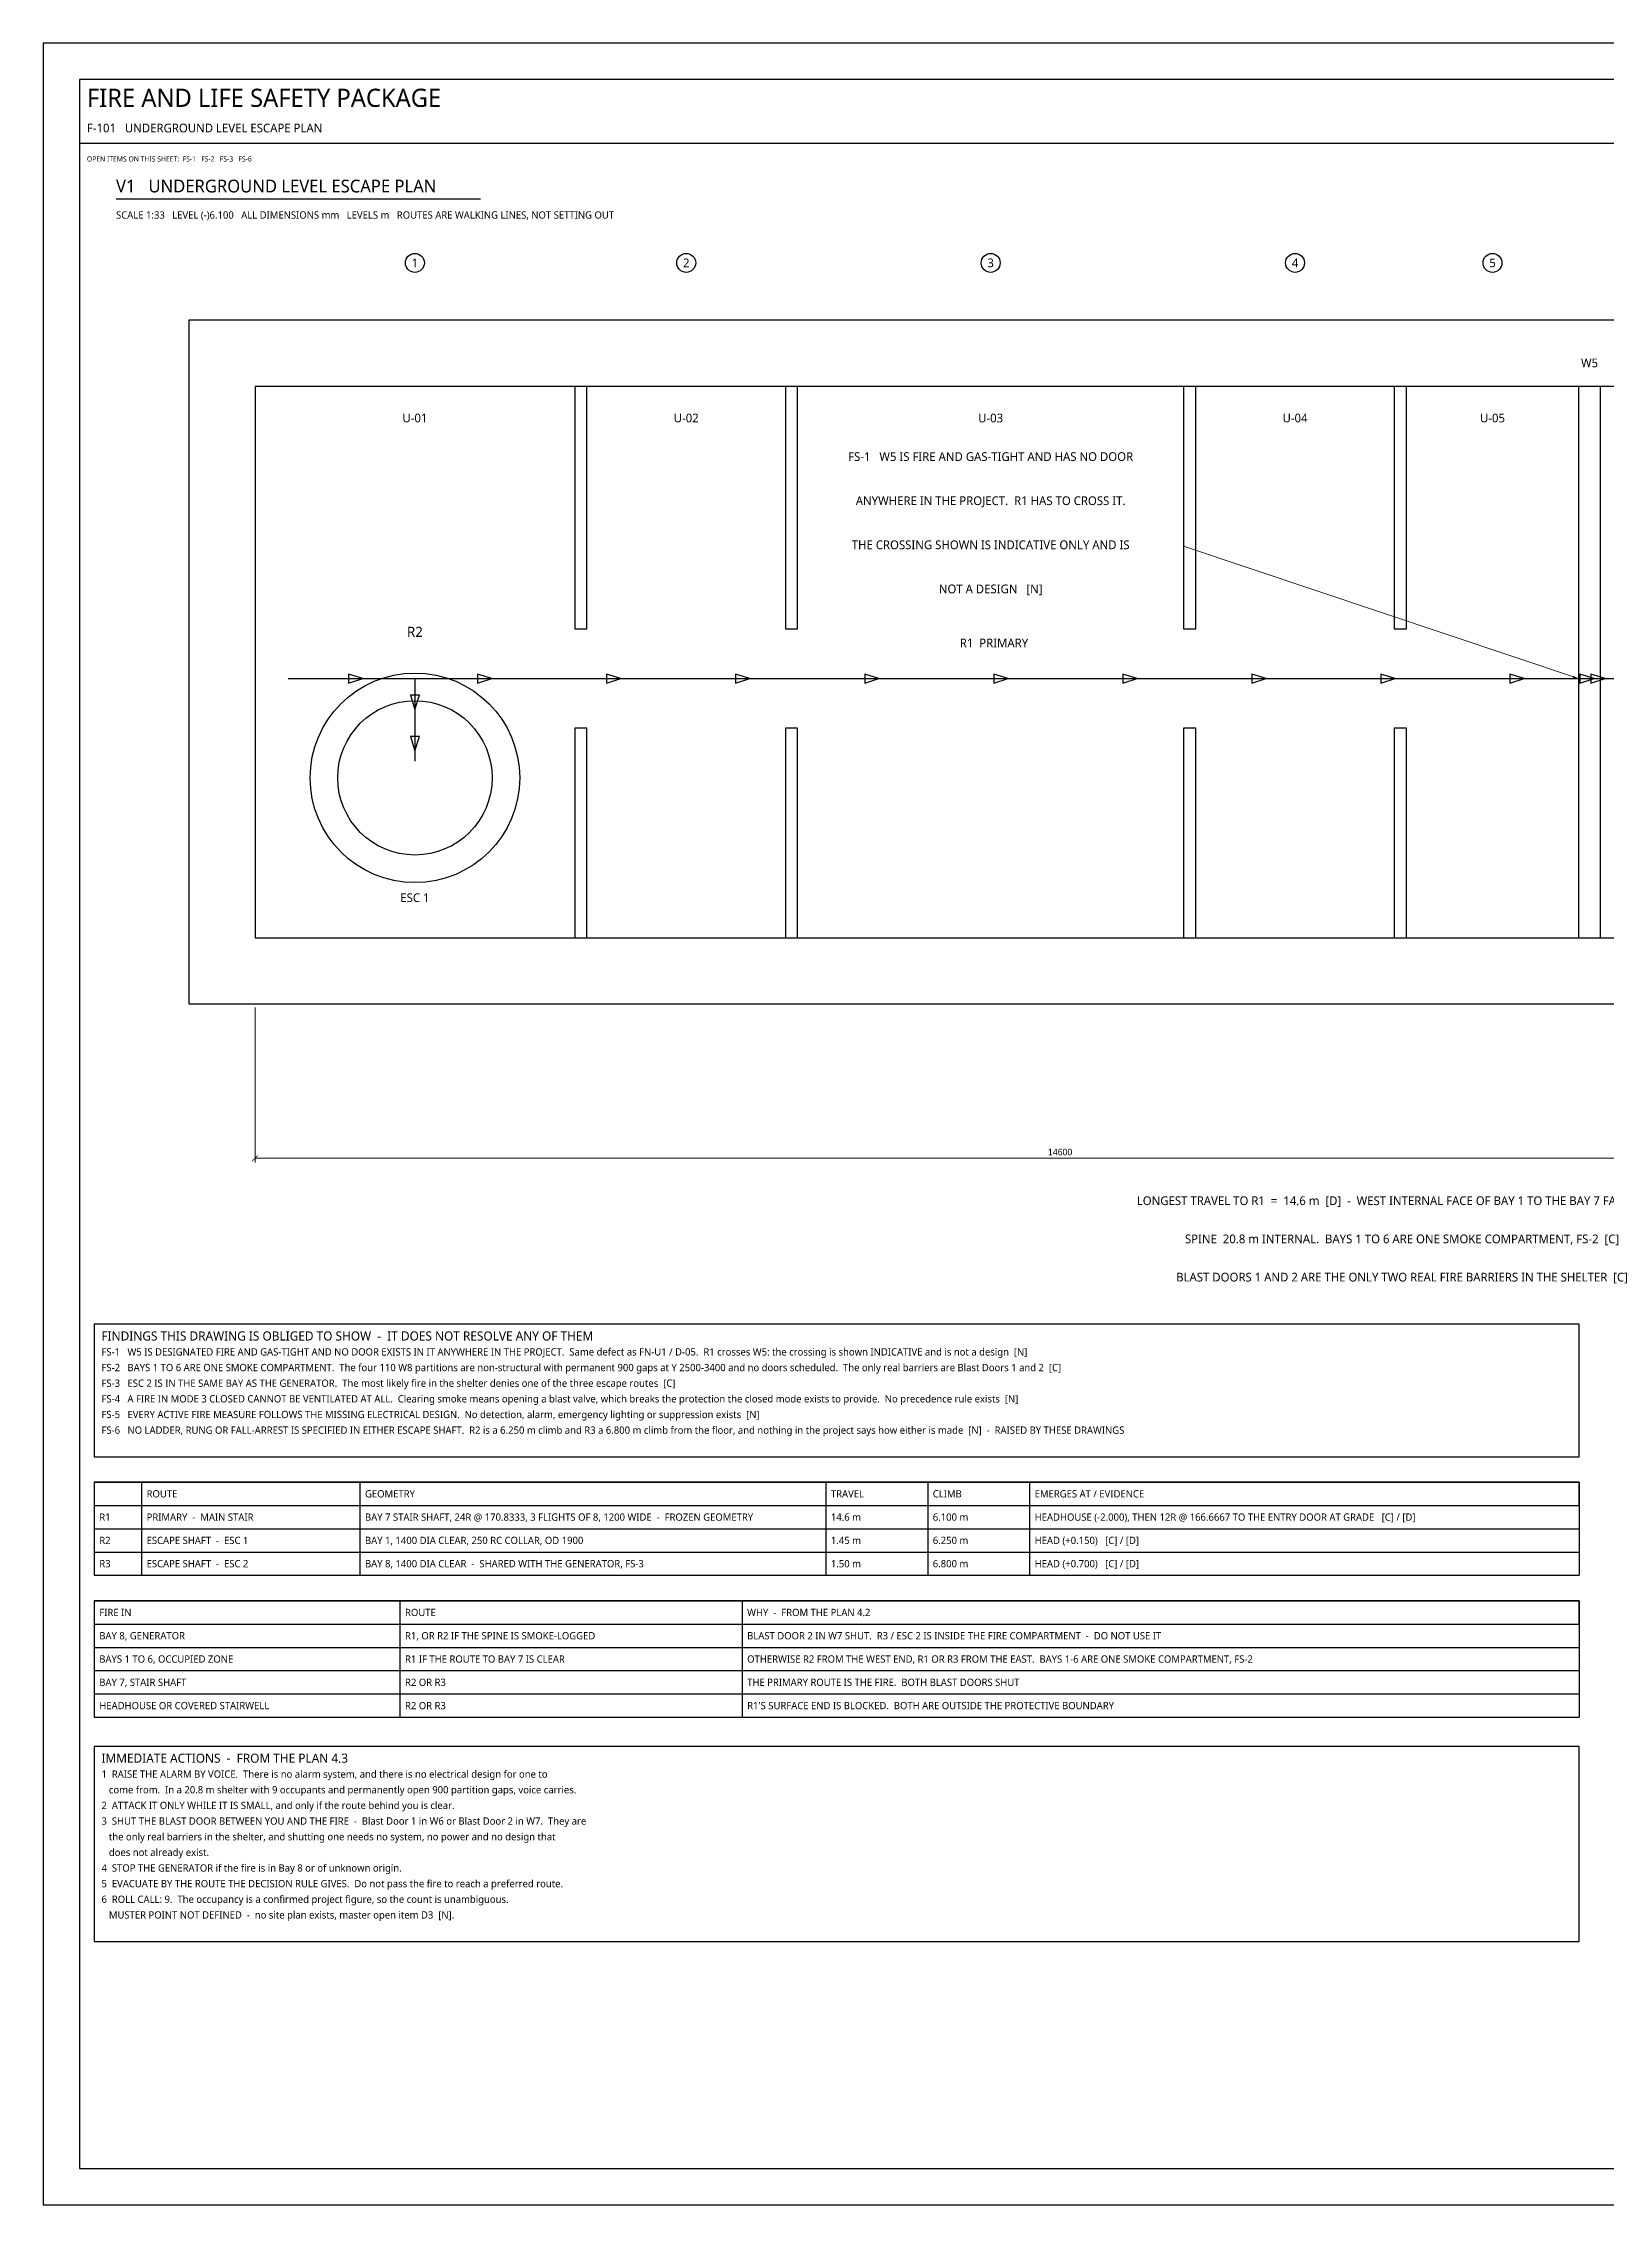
# Model space of a CAD drawing. Header units: millimetres. Extents: x 0 to 841, y 0 to 594.
# Drawn here: x 0 to 430, y 0 to 594 of the extents above; entities that cross this region are included whole.
import ezdxf
from ezdxf.enums import TextEntityAlignment as Align

# ---------------------------------------------------------------- set-up
doc = ezdxf.new("R2010")
doc.units = ezdxf.units.MM
for name, color, linetype in [('F-BARRIER', 1, 'Continuous'), ('F-ESCAPE', 3, 'Continuous'), ('F-GAP', 1, 'Continuous'), ('F-SHAFT', 4, 'Continuous'), ('M-ARCH', 8, 'Continuous'), ('M-DIM', 4, 'Continuous'), ('M-FLAG', 1, 'Continuous'), ('M-GRID', 5, 'Continuous'), ('M-STRUCT', 7, 'Continuous'), ('M-TABLE', 7, 'Continuous'), ('M-TEXT', 7, 'Continuous'), ('M-TITLE', 7, 'Continuous'), ('S-CALLOUT', 2, 'Continuous'), ('S-DIM', 4, 'Continuous'), ('S-NOTE', 7, 'Continuous'), ('S-TEXT', 7, 'Continuous'), ('S-TITLE', 7, 'Continuous')]:
    doc.layers.add(name, color=color, linetype=linetype)
doc.styles.add('OpenSans', font='OpenSans-Regular.ttf')
doc.dimstyles.new('SC-DIM', dxfattribs={"dimtxt": 1.8, "dimasz": 1.6, "dimexe": 1.2, "dimexo": 1, "dimgap": 0.8, "dimtad": 1, "dimdec": 0, "dimblk": 'ARCHTICK', "dimcen": 2.5, "dimclrd": 4, "dimclre": 4, "dimclrt": 4, "dimazin": 3, "dimtfac": 1, "dimtmove": 0, "dimatfit": 3, "dimlwd": 13, "dimlwe": 13})

# ---------------------------------------------------------------- blocks, each defined once
blk = doc.blocks.new('_ARCHTICK')
at = {"color": 0, "linetype": 'BYBLOCK', "const_width": 0.15}
blk.add_lwpolyline([(-0.5, -0.5), (0.5, 0.5)], dxfattribs=at)

msp = doc.modelspace()

# ---------------------------------------------------------------- linework, layer by layer
at = {"layer": 'F-ESCAPE'}
for points in [[(67.273, 419.394), (421.818, 419.394)], [(427.879, 419.394), (476.364, 419.394), (476.364, 366.364), (500.606, 366.364)]]:
    msp.add_lwpolyline(points, dxfattribs=at)
for points in [[(87.8, 419.394), (83.88, 420.654), (83.88, 418.134)], [(123.255, 419.394), (119.335, 420.654), (119.335, 418.134)], [(158.709, 419.394), (154.789, 420.654), (154.789, 418.134)], [(194.164, 419.394), (190.244, 420.654), (190.244, 418.134)], [(229.618, 419.394), (225.698, 420.654), (225.698, 418.134)], [(265.073, 419.394), (261.153, 420.654), (261.153, 418.134)], [(300.527, 419.394), (296.607, 420.654), (296.607, 418.134)], [(335.982, 419.394), (332.062, 420.654), (332.062, 418.134)], [(371.436, 419.394), (367.516, 420.654), (367.516, 418.134)], [(406.891, 419.394), (402.971, 420.654), (402.971, 418.134)]]:
    msp.add_lwpolyline(points, close=True, dxfattribs=at)
at = {"layer": 'F-GAP'}
msp.add_lwpolyline([(421.818, 419.394), (427.879, 419.394)], dxfattribs=at)
for points in [[(426.133, 419.394), (422.213, 420.654), (422.213, 418.134)], [(429.164, 419.394), (425.244, 420.654), (425.244, 418.134)]]:
    msp.add_lwpolyline(points, close=True, dxfattribs=at)
at = {"layer": 'F-SHAFT'}
msp.add_lwpolyline([(102.121, 419.394), (102.121, 396.667)], dxfattribs=at)
for points in [[(102.121, 410.912), (103.381, 414.832), (100.861, 414.832)], [(102.121, 399.548), (103.381, 403.468), (100.861, 403.468)]]:
    msp.add_lwpolyline(points, close=True, dxfattribs=at)
at = {"layer": 'M-ARCH'}
for radius in [28.788, 21.212]:
    msp.add_circle((102.121, 392.121), radius, dxfattribs=at)
at = {"layer": 'M-GRID'}
for centre in [(102.121, 533.636), (176.667, 533.636), (260.303, 533.636), (343.939, 533.636), (398.182, 533.636)]:
    msp.add_circle(centre, 2.6, dxfattribs=at)
at = {"layer": 'M-STRUCT'}
for points in [[(40, 330), (706.667, 330), (706.667, 517.879), (40, 517.879)], [(58.182, 348.182), (688.485, 348.182), (688.485, 499.697), (58.182, 499.697)], [(146.061, 433.03), (149.394, 433.03), (149.394, 499.697), (146.061, 499.697)], [(203.939, 433.03), (207.273, 433.03), (207.273, 499.697), (203.939, 499.697)], [(313.333, 433.03), (316.667, 433.03), (316.667, 499.697), (313.333, 499.697)], [(371.212, 433.03), (374.545, 433.03), (374.545, 499.697), (371.212, 499.697)], [(421.818, 348.182), (427.879, 348.182), (427.879, 499.697), (421.818, 499.697)], [(146.061, 348.182), (149.394, 348.182), (149.394, 405.758), (146.061, 405.758)], [(203.939, 348.182), (207.273, 348.182), (207.273, 405.758), (203.939, 405.758)], [(313.333, 348.182), (316.667, 348.182), (316.667, 405.758), (313.333, 405.758)], [(371.212, 348.182), (374.545, 348.182), (374.545, 405.758), (371.212, 405.758)]]:
    msp.add_lwpolyline(points, close=True, dxfattribs=at)
at = {"layer": 'M-TABLE'}
for p, q in [((14, 198.575), (422, 198.575)), ((14, 198.575), (14, 172.975)), ((27, 198.575), (27, 172.975)), ((87, 198.575), (87, 172.975)), ((215, 198.575), (215, 172.975)), ((243, 198.575), (243, 172.975)), ((271, 198.575), (271, 172.975)), ((422, 198.575), (422, 172.975)), ((14, 185.775), (422, 185.775)), ((14, 179.375), (422, 179.375)), ((14, 172.975), (422, 172.975)), ((14, 165.975), (422, 165.975)), ((14, 165.975), (14, 133.975)), ((98, 165.975), (98, 133.975)), ((192, 165.975), (192, 133.975)), ((422, 165.975), (422, 133.975)), ((14, 153.175), (422, 153.175)), ((14, 146.775), (422, 146.775)), ((14, 140.375), (422, 140.375)), ((14, 133.975), (422, 133.975))]:
    msp.add_line(p, q, dxfattribs=at)
for points in [[(14, 192.175), (422, 192.175), (422, 198.575), (14, 198.575)], [(14, 159.575), (422, 159.575), (422, 165.975), (14, 165.975)]]:
    msp.add_lwpolyline(points, close=True, dxfattribs=at)
at = {"layer": 'M-TITLE'}
msp.add_line((10, 566.5), (831, 566.5), dxfattribs=at)
at = {"layer": 'S-TITLE'}
msp.add_line((20, 551.2), (120.098, 551.2), dxfattribs=at)
for points in [[(0, 0), (841, 0), (841, 594), (0, 594)], [(10, 10), (831, 10), (831, 584), (10, 584)], [(14, 205.575), (422, 205.575), (422, 242), (14, 242)], [(14, 72.35), (422, 72.35), (422, 125.975), (14, 125.975)]]:
    msp.add_lwpolyline(points, close=True, dxfattribs=at)

# ---------------------------------------------------------------- texts
at = {"layer": 'F-BARRIER', "style": 'OpenSans'}
msp.add_text('BLAST DOORS 1 AND 2 ARE THE ONLY TWO REAL FIRE BARRIERS IN THE SHELTER  [C]', height=2.4, dxfattribs=at).set_placement((373.333, 253), align=Align.BOTTOM_CENTER)
at = {"layer": 'F-ESCAPE', "style": 'OpenSans'}
msp.add_text('R1  PRIMARY', height=2.4, dxfattribs=at).set_placement((261.212, 427.273), align=Align.BOTTOM_CENTER)
at = {"layer": 'F-SHAFT', "style": 'OpenSans'}
msp.add_text('R2', height=2.8, dxfattribs=at).set_placement((102.121, 430), align=Align.BOTTOM_CENTER)
at = {"layer": 'M-DIM', "style": 'OpenSans'}
msp.add_text('LONGEST TRAVEL TO R1  =  14.6 m  [D]  -  WEST INTERNAL FACE OF BAY 1 TO THE BAY 7 FACE OF W6', height=2.4, dxfattribs=at).set_placement((373.333, 274), align=Align.BOTTOM_CENTER)
at = {"layer": 'M-FLAG', "style": 'OpenSans'}
msp.add_text('OPEN ITEMS ON THIS SHEET:  FS-1   FS-2   FS-3   FS-6', height=1.4, dxfattribs=at).set_placement((12, 561.5))
for s, p in [('FS-1   W5 IS FIRE AND GAS-TIGHT AND HAS NO DOOR', (260.303, 478.485)), ('ANYWHERE IN THE PROJECT.  R1 HAS TO CROSS IT.', (260.303, 466.364)), ('THE CROSSING SHOWN IS INDICATIVE ONLY AND IS', (260.303, 454.242)), ('NOT A DESIGN   [N]', (260.303, 442.121)), ('SPINE  20.8 m INTERNAL.  BAYS 1 TO 6 ARE ONE SMOKE COMPARTMENT, FS-2  [C]', (373.333, 263.5))]:
    msp.add_text(s, height=2.4, dxfattribs=at).set_placement(p, align=Align.BOTTOM_CENTER)
at = {"layer": 'M-GRID', "style": 'OpenSans'}
for s, p in [('1', (102.121, 533.636)), ('2', (176.667, 533.636)), ('3', (260.303, 533.636)), ('4', (343.939, 533.636)), ('5', (398.182, 533.636))]:
    msp.add_text(s, height=2.4, dxfattribs=at).set_placement(p, align=Align.MIDDLE_CENTER)
at = {"layer": 'M-TABLE', "style": 'OpenSans'}
for s, p in [('ROUTE', (28.4, 194.375)), ('GEOMETRY', (88.4, 194.375)), ('TRAVEL', (216.4, 194.375)), ('CLIMB', (244.4, 194.375)), ('EMERGES AT / EVIDENCE', (272.4, 194.375)), ('R1', (15.4, 187.975)), ('PRIMARY  -  MAIN STAIR', (28.4, 187.975)), ('BAY 7 STAIR SHAFT, 24R @ 170.8333, 3 FLIGHTS OF 8, 1200 WIDE  -  FROZEN GEOMETRY', (88.4, 187.975)), ('14.6 m', (216.4, 187.975)), ('6.100 m', (244.4, 187.975)), ('HEADHOUSE (-2.000), THEN 12R @ 166.6667 TO THE ENTRY DOOR AT GRADE   [C] / [D]', (272.4, 187.975)), ('R2', (15.4, 181.575)), ('ESCAPE SHAFT  -  ESC 1', (28.4, 181.575)), ('BAY 1, 1400 DIA CLEAR, 250 RC COLLAR, OD 1900', (88.4, 181.575)), ('1.45 m', (216.4, 181.575)), ('6.250 m', (244.4, 181.575)), ('HEAD (+0.150)   [C] / [D]', (272.4, 181.575)), ('R3', (15.4, 175.175)), ('ESCAPE SHAFT  -  ESC 2', (28.4, 175.175)), ('BAY 8, 1400 DIA CLEAR  -  SHARED WITH THE GENERATOR, FS-3', (88.4, 175.175)), ('1.50 m', (216.4, 175.175)), ('6.800 m', (244.4, 175.175)), ('HEAD (+0.700)   [C] / [D]', (272.4, 175.175)), ('FIRE IN', (15.4, 161.775)), ('ROUTE', (99.4, 161.775)), ('WHY  -  FROM THE PLAN 4.2', (193.4, 161.775)), ('BAY 8, GENERATOR', (15.4, 155.375)), ('R1, OR R2 IF THE SPINE IS SMOKE-LOGGED', (99.4, 155.375)), ('BLAST DOOR 2 IN W7 SHUT.  R3 / ESC 2 IS INSIDE THE FIRE COMPARTMENT  -  DO NOT USE IT', (193.4, 155.375)), ('BAYS 1 TO 6, OCCUPIED ZONE', (15.4, 148.975)), ('R1 IF THE ROUTE TO BAY 7 IS CLEAR', (99.4, 148.975)), ('OTHERWISE R2 FROM THE WEST END, R1 OR R3 FROM THE EAST.  BAYS 1-6 ARE ONE SMOKE COMPARTMENT, FS-2', (193.4, 148.975)), ('BAY 7, STAIR SHAFT', (15.4, 142.575)), ('R2 OR R3', (99.4, 142.575)), ('THE PRIMARY ROUTE IS THE FIRE.  BOTH BLAST DOORS SHUT', (193.4, 142.575)), ('HEADHOUSE OR COVERED STAIRWELL', (15.4, 136.175)), ('R2 OR R3', (99.4, 136.175)), ("R1'S SURFACE END IS BLOCKED.  BOTH ARE OUTSIDE THE PROTECTIVE BOUNDARY", (193.4, 136.175))]:
    msp.add_text(s, height=2, dxfattribs=at).set_placement(p)
at = {"layer": 'M-TEXT', "style": 'OpenSans'}
for s, p in [('W5', (424.848, 504.242)), ('U-01', (102.121, 489.091)), ('U-02', (176.667, 489.091)), ('U-03', (260.303, 489.091)), ('U-04', (343.939, 489.091)), ('U-05', (398.182, 489.091)), ('ESC 1', (102.121, 357.273))]:
    msp.add_text(s, height=2.4, dxfattribs=at).set_placement(p, align=Align.BOTTOM_CENTER)
at = {"layer": 'M-TITLE', "style": 'OpenSans'}
for s, height, p in [('FIRE AND LIFE SAFETY PACKAGE', 5, (12, 576.5)), ('F-101   UNDERGROUND LEVEL ESCAPE PLAN', 2.4, (12, 569.5))]:
    msp.add_text(s, height=height, dxfattribs=at).set_placement(p)
at = {"layer": 'S-NOTE', "style": 'OpenSans'}
for s, p in [('FS-1   W5 IS DESIGNATED FIRE AND GAS-TIGHT AND NO DOOR EXISTS IN IT ANYWHERE IN THE PROJECT.  Same defect as FN-U1 / D-05.  R1 crosses W5: the crossing is shown INDICATIVE and is not a design  [N]', (16, 233.375)), ('FS-2   BAYS 1 TO 6 ARE ONE SMOKE COMPARTMENT.  The four 110 W8 partitions are non-structural with permanent 900 gaps at Y 2500-3400 and no doors scheduled.  The only real barriers are Blast Doors 1 and 2  [C]', (16, 229.075)), ('FS-3   ESC 2 IS IN THE SAME BAY AS THE GENERATOR.  The most likely fire in the shelter denies one of the three escape routes  [C]', (16, 224.775)), ('FS-4   A FIRE IN MODE 3 CLOSED CANNOT BE VENTILATED AT ALL.  Clearing smoke means opening a blast valve, which breaks the protection the closed mode exists to provide.  No precedence rule exists  [N]', (16, 220.475)), ('FS-5   EVERY ACTIVE FIRE MEASURE FOLLOWS THE MISSING ELECTRICAL DESIGN.  No detection, alarm, emergency lighting or suppression exists  [N]', (16, 216.175)), ('FS-6   NO LADDER, RUNG OR FALL-ARREST IS SPECIFIED IN EITHER ESCAPE SHAFT.  R2 is a 6.250 m climb and R3 a 6.800 m climb from the floor, and nothing in the project says how either is made  [N]  -  RAISED BY THESE DRAWINGS', (16, 211.875)), ('1  RAISE THE ALARM BY VOICE.  There is no alarm system, and there is no electrical design for one to', (16, 117.35)), ('   come from.  In a 20.8 m shelter with 9 occupants and permanently open 900 partition gaps, voice carries.', (16, 113.05)), ('2  ATTACK IT ONLY WHILE IT IS SMALL, and only if the route behind you is clear.', (16, 108.75)), ('3  SHUT THE BLAST DOOR BETWEEN YOU AND THE FIRE  -  Blast Door 1 in W6 or Blast Door 2 in W7.  They are', (16, 104.45)), ('   the only real barriers in the shelter, and shutting one needs no system, no power and no design that', (16, 100.15)), ('   does not already exist.', (16, 95.85)), ('4  STOP THE GENERATOR if the fire is in Bay 8 or of unknown origin.', (16, 91.55)), ('5  EVACUATE BY THE ROUTE THE DECISION RULE GIVES.  Do not pass the fire to reach a preferred route.', (16, 87.25)), ('6  ROLL CALL: 9.  The occupancy is a confirmed project figure, so the count is unambiguous.', (16, 82.95)), ('   MUSTER POINT NOT DEFINED  -  no site plan exists, master open item D3  [N].', (16, 78.65))]:
    msp.add_text(s, height=2, dxfattribs=at).set_placement(p)
at = {"layer": 'S-TEXT', "style": 'OpenSans'}
msp.add_text('SCALE 1:33   LEVEL (-)6.100   ALL DIMENSIONS mm   LEVELS m   ROUTES ARE WALKING LINES, NOT SETTING OUT', height=2, dxfattribs=at).set_placement((20, 545.8))
at = {"layer": 'S-TITLE', "style": 'OpenSans'}
for s, height, p in [('V1   UNDERGROUND LEVEL ESCAPE PLAN', 3.5, (20, 553)), ('FINDINGS THIS DRAWING IS OBLIGED TO SHOW  -  IT DOES NOT RESOLVE ANY OF THEM', 2.5, (16, 237.5)), ('IMMEDIATE ACTIONS  -  FROM THE PLAN 4.3', 2.5, (16, 121.475))]:
    msp.add_text(s, height=height, dxfattribs=at).set_placement(p)

# ---------------------------------------------------------------- dimensions: what is measured, and where the dimension line sits
at = {"layer": 'S-DIM'}
msp.add_linear_dim(base=(58.182, 287.576), p1=(58.182, 330), p2=(500.606, 330), dimstyle='SC-DIM', override={"dimlfac": 33}, dxfattribs=at).render()

# ---------------------------------------------------------------- leaders
at = {"layer": 'S-CALLOUT'}
msp.add_leader([(421.818, 419.394), (313.333, 455.758)], dimstyle='SC-DIM', dxfattribs=at)

doc.saveas('drawing.dxf')
